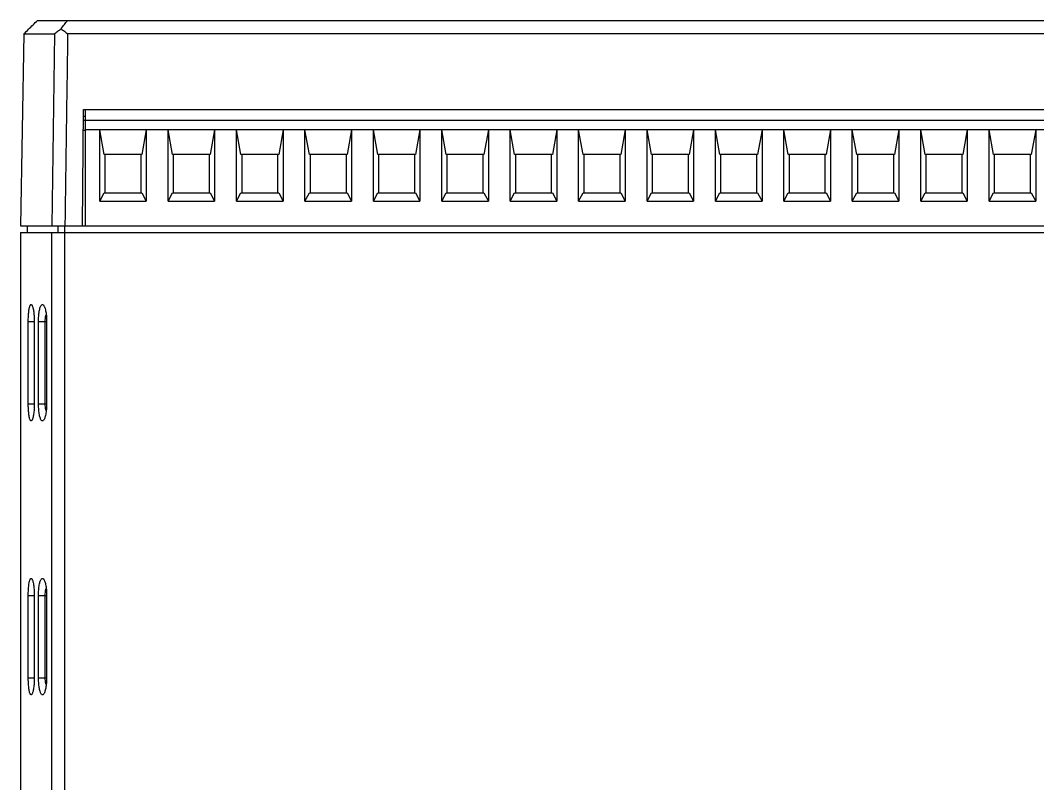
# Model space of a CAD drawing. Header units: millimetres. Extents: x 107 to 2900, y 85 to 3996.
# Drawn here: x 2145.9 to 2220.3, y 3805.3 to 3861.1 of the extents above; entities that cross this region are included whole.
import ezdxf

# ---------------------------------------------------------------- set-up
doc = ezdxf.new("R2010")
doc.units = ezdxf.units.MM

msp = doc.modelspace()

# ---------------------------------------------------------------- linework, layer by layer
at = {"color": 7, "linetype": 'Continuous'}
for p, q in [((2147.191, 3861.08), (2254.669, 3861.08)), ((2146.191, 3860.099), (2145.93, 3846.08)), ((2146.192, 3860.099), (2145.942, 3846.08)), ((2146.192, 3860.099), (2148.421, 3860.099)), ((2148.421, 3860.099), (2148.223, 3846.08)), ((2252.475, 3860.099), (2149.385, 3860.099)), ((2150.481, 3846.08), (2150.555, 3854.58)), ((2150.551, 3854.08), (2150.68, 3854.08)), ((2150.555, 3854.58), (2251.305, 3854.58)), ((2150.68, 3846.08), (2150.68, 3854.58)), ((2150.548, 3853.78), (2251.312, 3853.78)), ((2150.68, 3853.03), (2150.541, 3853.03)), ((2251.18, 3853.08), (2150.68, 3853.08)), ((2151.73, 3847.88), (2151.73, 3853.08)), ((2152.05, 3851.28), (2151.73, 3853.08)), ((2155.13, 3853.08), (2154.81, 3851.28)), ((2155.13, 3853.08), (2155.13, 3847.88)), ((2156.73, 3847.88), (2156.73, 3853.08)), ((2157.05, 3851.28), (2156.73, 3853.08)), ((2160.13, 3853.08), (2159.81, 3851.28)), ((2160.13, 3853.08), (2160.13, 3847.88)), ((2161.73, 3847.88), (2161.73, 3853.08)), ((2162.05, 3851.28), (2161.73, 3853.08)), ((2165.13, 3853.08), (2164.81, 3851.28)), ((2165.13, 3853.08), (2165.13, 3847.88)), ((2166.73, 3847.88), (2166.73, 3853.08)), ((2167.05, 3851.28), (2166.73, 3853.08)), ((2170.13, 3853.08), (2169.81, 3851.28)), ((2170.13, 3853.08), (2170.13, 3847.88)), ((2171.73, 3847.88), (2171.73, 3853.08)), ((2172.05, 3851.28), (2171.73, 3853.08)), ((2175.13, 3853.08), (2174.81, 3851.28)), ((2175.13, 3853.08), (2175.13, 3847.88)), ((2176.73, 3847.88), (2176.73, 3853.08)), ((2177.05, 3851.28), (2176.73, 3853.08)), ((2180.13, 3853.08), (2179.81, 3851.28)), ((2180.13, 3853.08), (2180.13, 3847.88)), ((2181.73, 3847.88), (2181.73, 3853.08)), ((2182.05, 3851.28), (2181.73, 3853.08)), ((2185.13, 3853.08), (2184.81, 3851.28)), ((2185.13, 3853.08), (2185.13, 3847.88)), ((2186.73, 3847.88), (2186.73, 3853.08)), ((2187.05, 3851.28), (2186.73, 3853.08)), ((2190.13, 3853.08), (2189.81, 3851.28)), ((2190.13, 3853.08), (2190.13, 3847.88)), ((2191.73, 3847.88), (2191.73, 3853.08)), ((2192.05, 3851.28), (2191.73, 3853.08)), ((2195.13, 3853.08), (2194.81, 3851.28)), ((2195.13, 3853.08), (2195.13, 3847.88)), ((2196.73, 3847.88), (2196.73, 3853.08)), ((2197.05, 3851.28), (2196.73, 3853.08)), ((2200.13, 3853.08), (2199.81, 3851.28)), ((2200.13, 3853.08), (2200.13, 3847.88)), ((2201.73, 3847.88), (2201.73, 3853.08)), ((2202.05, 3851.28), (2201.73, 3853.08)), ((2205.13, 3853.08), (2204.81, 3851.28)), ((2205.13, 3853.08), (2205.13, 3847.88)), ((2206.73, 3847.88), (2206.73, 3853.08)), ((2207.05, 3851.28), (2206.73, 3853.08)), ((2210.13, 3853.08), (2209.81, 3851.28)), ((2210.13, 3853.08), (2210.13, 3847.88)), ((2211.73, 3847.88), (2211.73, 3853.08)), ((2212.05, 3851.28), (2211.73, 3853.08)), ((2215.13, 3853.08), (2214.81, 3851.28)), ((2215.13, 3853.08), (2215.13, 3847.88)), ((2216.73, 3847.88), (2216.73, 3853.08)), ((2217.05, 3851.28), (2216.73, 3853.08)), ((2220.13, 3853.08), (2219.81, 3851.28)), ((2220.13, 3853.08), (2220.13, 3847.88)), ((2154.81, 3851.28), (2152.05, 3851.28)), ((2152.13, 3848.48), (2152.13, 3851.28)), ((2154.73, 3851.28), (2154.73, 3848.48)), ((2159.81, 3851.28), (2157.05, 3851.28)), ((2157.13, 3848.48), (2157.13, 3851.28)), ((2159.73, 3851.28), (2159.73, 3848.48)), ((2164.81, 3851.28), (2162.05, 3851.28)), ((2162.13, 3848.48), (2162.13, 3851.28)), ((2164.73, 3851.28), (2164.73, 3848.48)), ((2169.81, 3851.28), (2167.05, 3851.28)), ((2167.13, 3848.48), (2167.13, 3851.28)), ((2169.73, 3851.28), (2169.73, 3848.48)), ((2174.81, 3851.28), (2172.05, 3851.28)), ((2172.13, 3848.48), (2172.13, 3851.28)), ((2174.73, 3851.28), (2174.73, 3848.48)), ((2179.81, 3851.28), (2177.05, 3851.28)), ((2177.13, 3848.48), (2177.13, 3851.28)), ((2179.73, 3851.28), (2179.73, 3848.48)), ((2184.81, 3851.28), (2182.05, 3851.28)), ((2182.13, 3848.48), (2182.13, 3851.28)), ((2184.73, 3851.28), (2184.73, 3848.48)), ((2189.81, 3851.28), (2187.05, 3851.28)), ((2187.13, 3848.48), (2187.13, 3851.28)), ((2189.73, 3851.28), (2189.73, 3848.48)), ((2194.81, 3851.28), (2192.05, 3851.28)), ((2192.13, 3848.48), (2192.13, 3851.28)), ((2194.73, 3851.28), (2194.73, 3848.48)), ((2199.81, 3851.28), (2197.05, 3851.28)), ((2197.13, 3848.48), (2197.13, 3851.28)), ((2199.73, 3851.28), (2199.73, 3848.48)), ((2204.81, 3851.28), (2202.05, 3851.28)), ((2202.13, 3848.48), (2202.13, 3851.28)), ((2204.73, 3851.28), (2204.73, 3848.48)), ((2209.81, 3851.28), (2207.05, 3851.28)), ((2207.13, 3848.48), (2207.13, 3851.28)), ((2209.73, 3851.28), (2209.73, 3848.48)), ((2214.81, 3851.28), (2212.05, 3851.28)), ((2212.13, 3848.48), (2212.13, 3851.28)), ((2214.73, 3851.28), (2214.73, 3848.48)), ((2219.81, 3851.28), (2217.05, 3851.28)), ((2217.13, 3848.48), (2217.13, 3851.28)), ((2219.73, 3851.28), (2219.73, 3848.48)), ((2151.73, 3847.88), (2152.05, 3848.48)), ((2152.05, 3848.48), (2154.81, 3848.48)), ((2154.81, 3848.48), (2155.13, 3847.88)), ((2156.73, 3847.88), (2157.05, 3848.48)), ((2157.05, 3848.48), (2159.81, 3848.48)), ((2159.81, 3848.48), (2160.13, 3847.88)), ((2161.73, 3847.88), (2162.05, 3848.48)), ((2162.05, 3848.48), (2164.81, 3848.48)), ((2164.81, 3848.48), (2165.13, 3847.88)), ((2166.73, 3847.88), (2167.05, 3848.48)), ((2167.05, 3848.48), (2169.81, 3848.48)), ((2169.81, 3848.48), (2170.13, 3847.88)), ((2171.73, 3847.88), (2172.05, 3848.48)), ((2172.05, 3848.48), (2174.81, 3848.48)), ((2174.81, 3848.48), (2175.13, 3847.88)), ((2176.73, 3847.88), (2177.05, 3848.48)), ((2177.05, 3848.48), (2179.81, 3848.48)), ((2179.81, 3848.48), (2180.13, 3847.88)), ((2181.73, 3847.88), (2182.05, 3848.48)), ((2182.05, 3848.48), (2184.81, 3848.48)), ((2184.81, 3848.48), (2185.13, 3847.88)), ((2186.73, 3847.88), (2187.05, 3848.48)), ((2187.05, 3848.48), (2189.81, 3848.48)), ((2189.81, 3848.48), (2190.13, 3847.88)), ((2191.73, 3847.88), (2192.05, 3848.48)), ((2192.05, 3848.48), (2194.81, 3848.48)), ((2194.81, 3848.48), (2195.13, 3847.88)), ((2196.73, 3847.88), (2197.05, 3848.48)), ((2197.05, 3848.48), (2199.81, 3848.48)), ((2199.81, 3848.48), (2200.13, 3847.88)), ((2201.73, 3847.88), (2202.05, 3848.48)), ((2202.05, 3848.48), (2204.81, 3848.48)), ((2204.81, 3848.48), (2205.13, 3847.88)), ((2206.73, 3847.88), (2207.05, 3848.48)), ((2207.05, 3848.48), (2209.81, 3848.48)), ((2209.81, 3848.48), (2210.13, 3847.88)), ((2211.73, 3847.88), (2212.05, 3848.48)), ((2212.05, 3848.48), (2214.81, 3848.48)), ((2214.81, 3848.48), (2215.13, 3847.88)), ((2216.73, 3847.88), (2217.05, 3848.48)), ((2217.05, 3848.48), (2219.81, 3848.48)), ((2219.81, 3848.48), (2220.13, 3847.88)), ((2151.73, 3847.88), (2155.13, 3847.88)), ((2156.73, 3847.88), (2160.13, 3847.88)), ((2161.73, 3847.88), (2165.13, 3847.88)), ((2166.73, 3847.88), (2170.13, 3847.88)), ((2171.73, 3847.88), (2175.13, 3847.88)), ((2176.73, 3847.88), (2180.13, 3847.88)), ((2181.73, 3847.88), (2185.13, 3847.88)), ((2186.73, 3847.88), (2190.13, 3847.88)), ((2191.73, 3847.88), (2195.13, 3847.88)), ((2196.73, 3847.88), (2200.13, 3847.88)), ((2201.73, 3847.88), (2205.13, 3847.88)), ((2206.73, 3847.88), (2210.13, 3847.88)), ((2211.73, 3847.88), (2215.13, 3847.88)), ((2216.73, 3847.88), (2220.13, 3847.88)), ((2145.93, 3846.08), (2281.03, 3846.08)), ((2146.43, 3846.08), (2146.43, 3845.58)), ((2148.704, 3845.58), (2148.704, 3846.08)), ((2149.186, 3782.932), (2149.186, 3846.08)), ((2145.93, 3845.58), (2281.03, 3845.58)), ((2145.93, 3845.58), (2145.93, 3752.08)), ((2148.223, 3783.329), (2148.223, 3845.58)), ((2146.51, 3839.08), (2146.949, 3839.08)), ((2146.51, 3833.08), (2146.51, 3839.08)), ((2146.949, 3839.08), (2146.949, 3833.08)), ((2147.259, 3839.08), (2147.852, 3839.08)), ((2147.259, 3833.08), (2147.259, 3839.08)), ((2147.747, 3833.08), (2147.747, 3839.08)), ((2147.852, 3839.08), (2147.852, 3833.08)), ((2146.51, 3833.08), (2146.949, 3833.08)), ((2147.259, 3833.08), (2147.852, 3833.08)), ((2146.51, 3819.08), (2146.949, 3819.08)), ((2146.51, 3813.08), (2146.51, 3819.08)), ((2146.949, 3819.08), (2146.949, 3813.08)), ((2147.259, 3819.08), (2147.852, 3819.08)), ((2147.259, 3813.08), (2147.259, 3819.08)), ((2147.747, 3813.08), (2147.747, 3819.08)), ((2147.852, 3819.08), (2147.852, 3813.08)), ((2146.51, 3813.08), (2146.949, 3813.08)), ((2147.259, 3813.08), (2147.852, 3813.08))]:
    msp.add_line(p, q, dxfattribs=at)
for points, knots in [([(2146.191, 3860.099), (2146.303, 3860.208), (2146.525, 3860.427), (2146.858, 3860.754), (2147.08, 3860.972), (2147.191, 3861.08)], [0, 0, 0, 0, 0.46841, 0.935066, 1.401022, 1.401022, 1.401022, 1.401022]), ([(2148.909, 3860.466), (2148.988, 3860.569), (2149.147, 3860.774), (2149.306, 3860.978), (2149.385, 3861.08)], [0, 0, 0, 0, 0.389456, 0.7771849, 0.7771849, 0.7771849, 0.7771849]), ([(2148.421, 3860.099), (2148.502, 3860.161), (2148.665, 3860.283), (2148.828, 3860.405), (2148.909, 3860.466)], [0, 0, 0, 0, 0.3066216, 0.6105925, 0.6105925, 0.6105925, 0.6105925]), ([(2148.909, 3860.466), (2148.988, 3860.405), (2149.147, 3860.282), (2149.306, 3860.16), (2149.385, 3860.099)], [0, 0, 0, 0, 0.3005084, 0.6010648, 0.6010648, 0.6010648, 0.6010648]), ([(2149.385, 3860.099), (2149.363, 3858.54), (2149.319, 3855.424), (2149.252, 3850.751), (2149.208, 3847.637), (2149.186, 3846.08)], [0, 0, 0, 0, 4.676912, 9.350256, 14.020032, 14.020032, 14.020032, 14.020032]), ([(2146.51, 3839.08), (2146.51, 3839.089), (2146.511, 3839.224), (2146.516, 3839.421), (2146.533, 3839.667), (2146.55, 3839.836), (2146.571, 3839.988), (2146.597, 3840.115), (2146.626, 3840.214), (2146.653, 3840.278), (2146.679, 3840.311), (2146.696, 3840.326), (2146.716, 3840.332), (2146.735, 3840.328), (2146.748, 3840.319), (2146.755, 3840.313), (2146.757, 3840.311)], [0, 0, 0, 0, 0.025601, 0.406388, 0.590784, 0.763541, 0.917982, 1.048942, 1.152467, 1.227633, 1.255182, 1.277175, 1.295605, 1.313626, 1.334523, 1.342263, 1.342263, 1.342263, 1.342263]), ([(2146.757, 3840.311), (2146.761, 3840.307), (2146.781, 3840.284), (2146.809, 3840.228), (2146.841, 3840.136), (2146.884, 3839.959), (2146.923, 3839.686), (2146.946, 3839.371), (2146.949, 3839.163), (2146.949, 3839.08)], [0, 0, 0, 0, 0.018214, 0.088698, 0.18626, 0.31119, 0.633638, 1.011949, 1.25861, 1.25861, 1.25861, 1.25861]), ([(2147.259, 3839.08), (2147.259, 3839.089), (2147.259, 3839.224), (2147.266, 3839.422), (2147.289, 3839.668), (2147.313, 3839.839), (2147.344, 3839.99), (2147.379, 3840.117), (2147.418, 3840.217), (2147.461, 3840.286), (2147.509, 3840.329), (2147.566, 3840.333), (2147.597, 3840.311), (2147.612, 3840.297), (2147.613, 3840.296)], [0, 0, 0, 0, 0.024514, 0.407179, 0.592885, 0.767054, 0.923071, 1.055947, 1.16221, 1.24219, 1.299829, 1.34684, 1.401616, 1.407631, 1.407631, 1.407631, 1.407631]), ([(2147.613, 3840.296), (2147.629, 3840.279), (2147.663, 3840.233), (2147.705, 3840.143), (2147.763, 3839.969), (2147.816, 3839.698), (2147.846, 3839.379), (2147.852, 3839.167), (2147.852, 3839.08)], [0, 0, 0, 0, 0.069194, 0.169647, 0.296127, 0.618263, 0.996631, 1.255584, 1.255584, 1.255584, 1.255584]), ([(2147.76, 3839.304), (2147.76, 3839.311), (2147.77, 3839.39), (2147.787, 3839.483), (2147.812, 3839.567), (2147.817, 3839.581)], [0, 0, 0, 0, 0.0207318, 0.2391944, 0.2827817, 0.2827817, 0.2827817, 0.2827817]), ([(2146.757, 3831.85), (2146.752, 3831.845), (2146.743, 3831.837), (2146.726, 3831.83), (2146.698, 3831.831), (2146.665, 3831.862), (2146.635, 3831.922), (2146.606, 3832.011), (2146.579, 3832.129), (2146.556, 3832.273), (2146.53, 3832.504), (2146.514, 3832.776), (2146.511, 3832.991), (2146.51, 3833.08)], [0, 0, 0, 0, 0.018894, 0.037522, 0.05483, 0.097398, 0.163152, 0.256568, 0.377935, 0.52567, 0.695097, 1.074675, 1.341467, 1.341467, 1.341467, 1.341467]), ([(2146.949, 3833.08), (2146.949, 3833.015), (2146.947, 3832.883), (2146.938, 3832.689), (2146.923, 3832.502), (2146.902, 3832.329), (2146.876, 3832.175), (2146.847, 3832.047), (2146.816, 3831.949), (2146.786, 3831.887), (2146.765, 3831.858), (2146.758, 3831.85), (2146.757, 3831.85)], [0, 0, 0, 0, 0.196598, 0.394646, 0.583166, 0.760139, 0.917674, 1.049891, 1.152756, 1.227465, 1.255425, 1.259125, 1.259125, 1.259125, 1.259125]), ([(2147.613, 3831.865), (2147.601, 3831.853), (2147.574, 3831.832), (2147.52, 3831.828), (2147.47, 3831.864), (2147.427, 3831.927), (2147.387, 3832.019), (2147.351, 3832.139), (2147.32, 3832.285), (2147.285, 3832.515), (2147.263, 3832.783), (2147.259, 3832.995), (2147.259, 3833.08)], [0, 0, 0, 0, 0.051345, 0.098447, 0.152436, 0.226483, 0.325872, 0.451507, 0.602107, 0.772932, 1.150844, 1.407545, 1.407545, 1.407545, 1.407545]), ([(2147.852, 3833.08), (2147.852, 3833.071), (2147.851, 3832.935), (2147.843, 3832.736), (2147.815, 3832.489), (2147.788, 3832.319), (2147.753, 3832.168), (2147.714, 3832.042), (2147.671, 3831.943), (2147.635, 3831.888), (2147.615, 3831.867), (2147.613, 3831.865)], [0, 0, 0, 0, 0.026651, 0.410431, 0.59642, 0.770814, 0.927131, 1.06054, 1.167652, 1.248654, 1.255922, 1.255922, 1.255922, 1.255922]), ([(2147.817, 3832.58), (2147.81, 3832.6), (2147.784, 3832.69), (2147.768, 3832.783), (2147.76, 3832.854)], [0, 0, 0, 0, 0.0644129, 0.2804815, 0.2804815, 0.2804815, 0.2804815]), ([(2146.51, 3819.08), (2146.51, 3819.089), (2146.511, 3819.224), (2146.516, 3819.421), (2146.533, 3819.667), (2146.55, 3819.836), (2146.571, 3819.988), (2146.597, 3820.115), (2146.626, 3820.214), (2146.653, 3820.278), (2146.679, 3820.311), (2146.696, 3820.326), (2146.716, 3820.332), (2146.735, 3820.328), (2146.748, 3820.319), (2146.755, 3820.313), (2146.757, 3820.311)], [0, 0, 0, 0, 0.025601, 0.406388, 0.590784, 0.763541, 0.917982, 1.048942, 1.152467, 1.227633, 1.255182, 1.277175, 1.295605, 1.313626, 1.334523, 1.342263, 1.342263, 1.342263, 1.342263]), ([(2146.757, 3820.311), (2146.761, 3820.307), (2146.781, 3820.284), (2146.809, 3820.228), (2146.841, 3820.136), (2146.884, 3819.959), (2146.923, 3819.686), (2146.946, 3819.371), (2146.949, 3819.163), (2146.949, 3819.08)], [0, 0, 0, 0, 0.018214, 0.088698, 0.18626, 0.31119, 0.633638, 1.011949, 1.25861, 1.25861, 1.25861, 1.25861]), ([(2147.259, 3819.08), (2147.259, 3819.089), (2147.259, 3819.224), (2147.266, 3819.422), (2147.289, 3819.668), (2147.313, 3819.839), (2147.344, 3819.99), (2147.379, 3820.117), (2147.418, 3820.217), (2147.461, 3820.286), (2147.509, 3820.329), (2147.566, 3820.333), (2147.597, 3820.311), (2147.612, 3820.297), (2147.613, 3820.296)], [0, 0, 0, 0, 0.024514, 0.407179, 0.592885, 0.767054, 0.923071, 1.055947, 1.16221, 1.24219, 1.299829, 1.34684, 1.401616, 1.407631, 1.407631, 1.407631, 1.407631]), ([(2147.613, 3820.296), (2147.629, 3820.279), (2147.663, 3820.233), (2147.705, 3820.143), (2147.763, 3819.969), (2147.816, 3819.698), (2147.846, 3819.379), (2147.852, 3819.167), (2147.852, 3819.08)], [0, 0, 0, 0, 0.069194, 0.169647, 0.296127, 0.618263, 0.996631, 1.255584, 1.255584, 1.255584, 1.255584]), ([(2147.76, 3819.304), (2147.76, 3819.311), (2147.77, 3819.39), (2147.787, 3819.483), (2147.812, 3819.567), (2147.817, 3819.581)], [0, 0, 0, 0, 0.0207318, 0.2391944, 0.2827817, 0.2827817, 0.2827817, 0.2827817]), ([(2146.757, 3811.85), (2146.752, 3811.845), (2146.743, 3811.837), (2146.726, 3811.83), (2146.698, 3811.831), (2146.665, 3811.862), (2146.635, 3811.922), (2146.606, 3812.011), (2146.579, 3812.129), (2146.556, 3812.273), (2146.53, 3812.504), (2146.514, 3812.776), (2146.511, 3812.991), (2146.51, 3813.08)], [0, 0, 0, 0, 0.018894, 0.037522, 0.05483, 0.097398, 0.163152, 0.256568, 0.377935, 0.52567, 0.695097, 1.074675, 1.341467, 1.341467, 1.341467, 1.341467]), ([(2146.949, 3813.08), (2146.949, 3813.015), (2146.947, 3812.883), (2146.938, 3812.689), (2146.923, 3812.502), (2146.902, 3812.329), (2146.876, 3812.175), (2146.847, 3812.047), (2146.816, 3811.949), (2146.786, 3811.887), (2146.765, 3811.858), (2146.758, 3811.85), (2146.757, 3811.85)], [0, 0, 0, 0, 0.196598, 0.394646, 0.583166, 0.760139, 0.917674, 1.049891, 1.152756, 1.227465, 1.255425, 1.259125, 1.259125, 1.259125, 1.259125]), ([(2147.613, 3811.865), (2147.601, 3811.853), (2147.574, 3811.832), (2147.52, 3811.828), (2147.47, 3811.864), (2147.427, 3811.927), (2147.387, 3812.019), (2147.351, 3812.139), (2147.32, 3812.285), (2147.285, 3812.515), (2147.263, 3812.783), (2147.259, 3812.995), (2147.259, 3813.08)], [0, 0, 0, 0, 0.051345, 0.098447, 0.152436, 0.226483, 0.325872, 0.451507, 0.602107, 0.772932, 1.150844, 1.407545, 1.407545, 1.407545, 1.407545]), ([(2147.852, 3813.08), (2147.852, 3813.071), (2147.851, 3812.935), (2147.843, 3812.736), (2147.815, 3812.489), (2147.788, 3812.319), (2147.753, 3812.168), (2147.714, 3812.042), (2147.671, 3811.943), (2147.635, 3811.888), (2147.615, 3811.867), (2147.613, 3811.865)], [0, 0, 0, 0, 0.026651, 0.410431, 0.59642, 0.770814, 0.927131, 1.06054, 1.167652, 1.248654, 1.255922, 1.255922, 1.255922, 1.255922]), ([(2147.817, 3812.58), (2147.81, 3812.6), (2147.784, 3812.69), (2147.768, 3812.783), (2147.76, 3812.854)], [0, 0, 0, 0, 0.0644129, 0.2804815, 0.2804815, 0.2804815, 0.2804815])]:
    msp.add_open_spline(points, degree=3, knots=knots, dxfattribs=at)
for points in [[(2147.747, 3839.08), (2147.748, 3839.155), (2147.752, 3839.23), (2147.76, 3839.304)], [(2147.76, 3832.854), (2147.751, 3832.929), (2147.747, 3833.005), (2147.747, 3833.08)], [(2147.747, 3819.08), (2147.748, 3819.155), (2147.752, 3819.23), (2147.76, 3819.304)], [(2147.76, 3812.854), (2147.751, 3812.929), (2147.747, 3813.005), (2147.747, 3813.08)]]:
    msp.add_open_spline(points, degree=3, dxfattribs=at)

doc.saveas('drawing.dxf')
